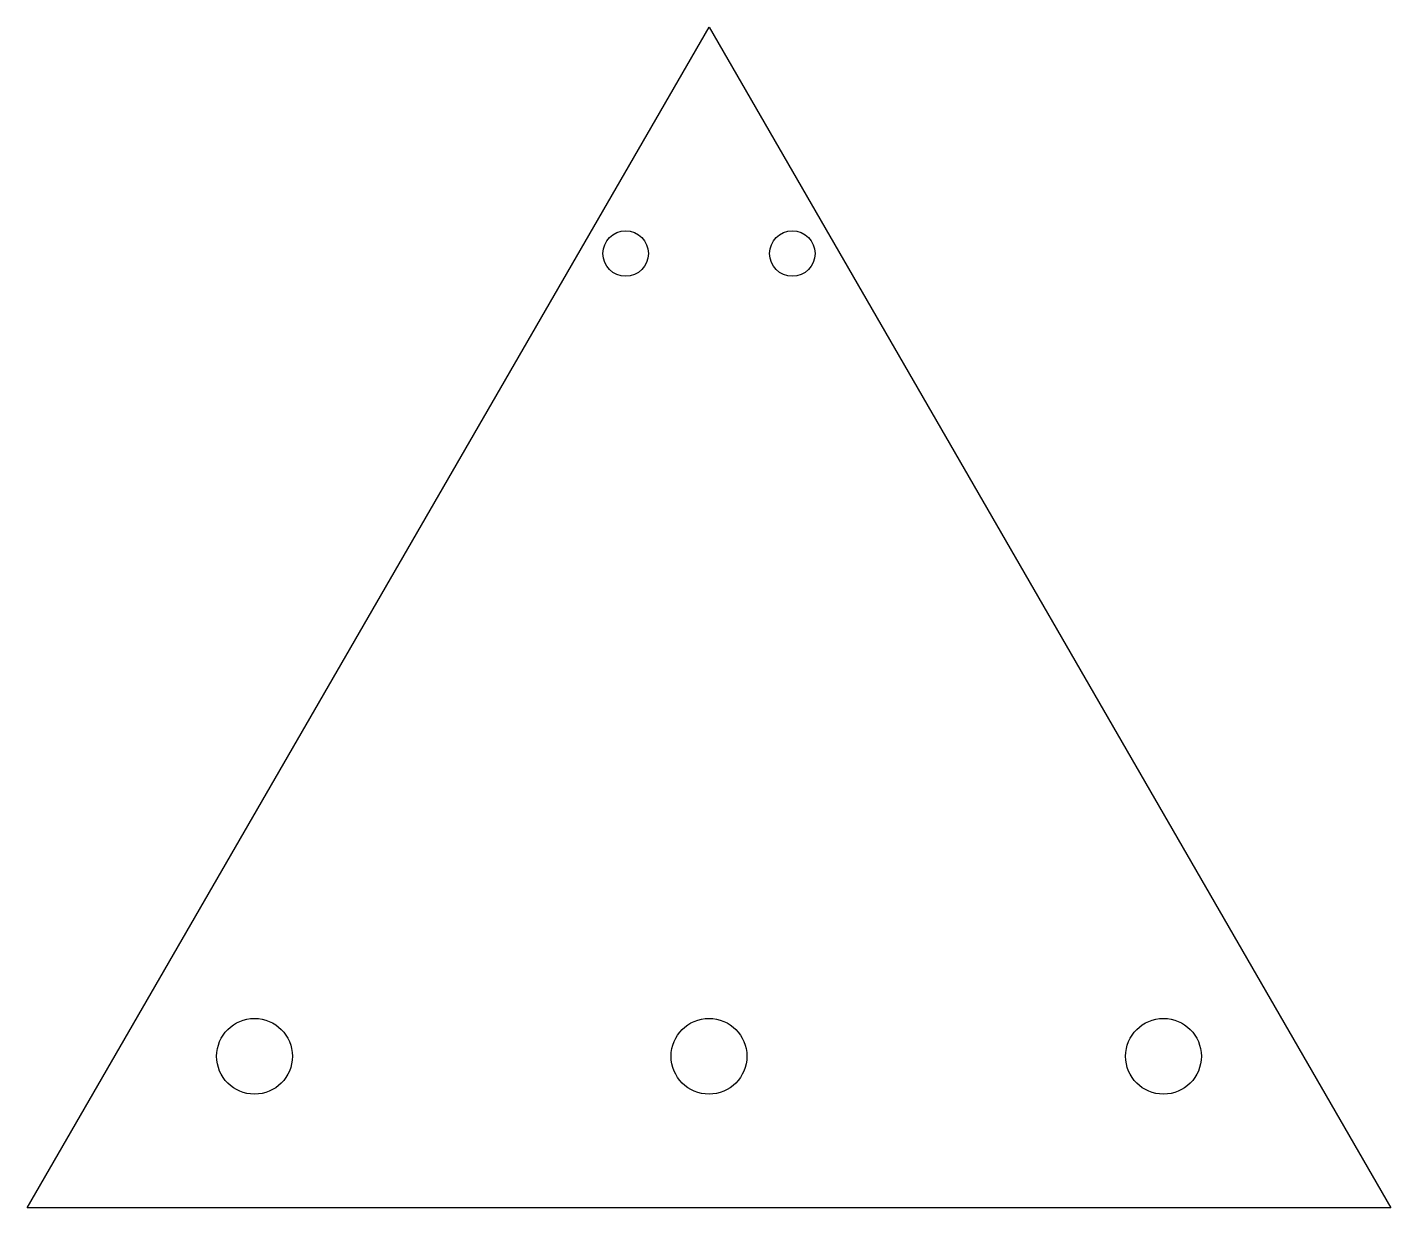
# Model space of a CAD drawing. Header units: millimetres. Extents: x 0 to 90, y 0 to 77.9.
import ezdxf

# ---------------------------------------------------------------- set-up
doc = ezdxf.new("R2010")
doc.units = ezdxf.units.MM
doc.layers.add('Sketch', color=7, linetype='CONTINUOUS')

msp = doc.modelspace()

# ---------------------------------------------------------------- linework, layer by layer
at = {"layer": 'Sketch'}
for p, q in [((0, 0), (45, 77.942)), ((45, 77.942), (90, 0)), ((90, 0), (0, 0))]:
    msp.add_line(p, q, dxfattribs=at)
for centre, radius in [((39.5, 63), 1.5), ((50.5, 63), 1.5), ((15, 10), 2.5), ((45, 10), 2.5), ((75, 10), 2.5)]:
    msp.add_circle(centre, radius, dxfattribs=at)

doc.saveas('drawing.dxf')
